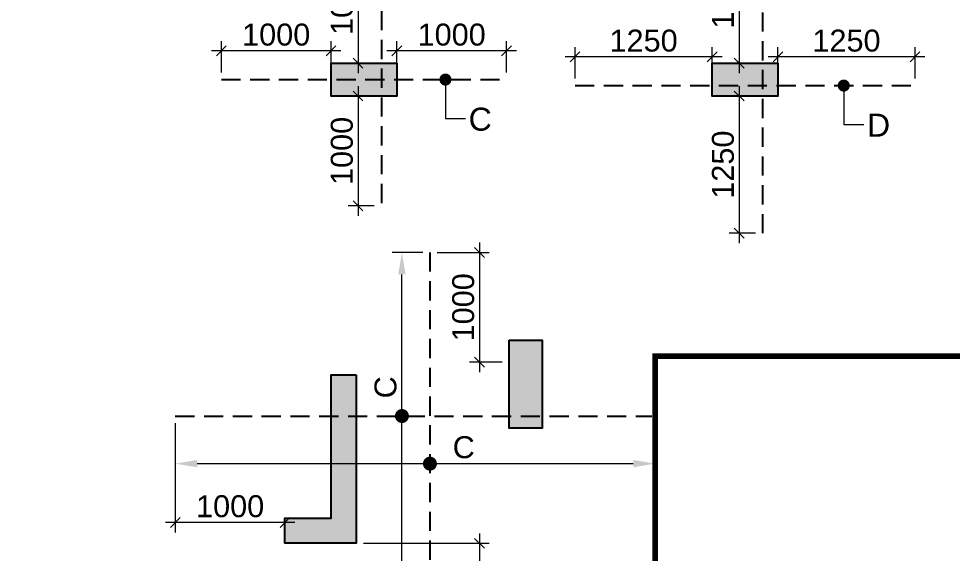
# Model space of a CAD drawing. Header units: millimetres. Extents: x 1123469 to 1883119, y -126924 to 196924.
# Drawn here: x 1482801 to 1491314, y 137598 to 142469 of the extents above; entities that cross this region are included whole.
import ezdxf

# ---------------------------------------------------------------- set-up
doc = ezdxf.new("R2010")
doc.units = ezdxf.units.MM
doc.header["$LTSCALE"] = 500
doc.header["$MEASUREMENT"] = 0
doc.header["$PDMODE"] = 34
doc.linetypes.add('CONTINOUS', pattern=[0])
doc.linetypes.add('HIDDEN', pattern=[0.375, 0.25, -0.125])
doc.layers.get('Defpoints').update_dxf_attribs({"lineweight": 0})
for name, color, linetype, lineweight in [('ARWO', 1, 'Continuous', 18), ('CUT OUT', 1, 'Continuous', 13), ('dim-M', 1, 'Continuous', 15), ('FOOTING', 1, 'Continuous', 15), ('S - SUNK', 251, 'Continuous', 0), ('TOWER COL HATCH', 253, 'Continuous', 20)]:
    doc.layers.add(name, color=color, linetype=linetype, lineweight=lineweight)
for name, color, linetype in [('COL. DIM', 3, 'Continuous'), ('reinf.', 4, 'Continuous'), ('TEXT 1', 1, 'Continuous'), ('TOWER AREA COLUMN.', 6, 'Continuous')]:
    doc.layers.add(name, color=color, linetype=linetype)
doc.styles.add('3mm', font='arial.ttf')
doc.dimstyles.new('PARAMVEER', dxfattribs={"dimtxt": 200, "dimasz": 100, "dimexe": 0, "dimexo": 25, "dimgap": 10, "dimtad": 1, "dimdec": 0, "dimrnd": 5, "dimzin": 0, "dimdsep": 46, "dimtxsty": '3mm', "dimblk": 'OBLIQUE', "dimcen": 0.09, "dimdle": 75, "dimclrd": 1, "dimclre": 1, "dimclrt": 3, "dimadec": 0, "dimazin": 0, "dimtfac": 1, "dimtdec": 0, "dimtmove": 1, "dimatfit": 3, "dimfxl": 100, "dimtolj": 1, "dimtzin": 0, "dimlwd": 18, "dimlwe": 5, "dimarcsym": 0})
doc.dimstyles.new('PARAMVEER BEAM', dxfattribs={"dimtxt": 200, "dimasz": 100, "dimexe": 0, "dimexo": 0, "dimgap": 10, "dimtad": 1, "dimdec": 0, "dimzin": 0, "dimdsep": 46, "dimtxsty": '3mm', "dimblk": 'ARCHTICK', "dimcen": 0.09, "dimdle": 75, "dimclrd": 1, "dimclre": 1, "dimclrt": 3, "dimadec": 0, "dimazin": 0, "dimtfac": 1, "dimtdec": 0, "dimtmove": 1, "dimatfit": 3, "dimfxl": 100, "dimtolj": 1, "dimtzin": 0, "dimlwd": 18, "dimlwe": 5, "dimarcsym": 0})

# ---------------------------------------------------------------- blocks, each defined once
blk = doc.blocks.new('3tgra')
at = {"layer": 'TOWER COL HATCH'}
h = blk.add_hatch(color=253, dxfattribs=at)
h.dxf.hatch_style = 1
h.paths.add_polyline_path([(1388425.6, 79041.7), (1388425.6, 78741.7), (1387825.6, 78741.7), (1387825.6, 79041.7)])
h = blk.add_hatch(color=253, dxfattribs=at)
h.dxf.hatch_style = 1
h.paths.add_polyline_path([(1391900.6, 79041.7), (1391900.6, 78741.7), (1391300.6, 78741.7), (1391300.6, 79041.7)])
h = blk.add_hatch(color=253, dxfattribs=at)
h.dxf.hatch_style = 1
h.paths.add_polyline_path([(1389450.6, 76516.7), (1389750.6, 76516.7), (1389750.6, 75716.7), (1389450.6, 75716.7)])
h = blk.add_hatch(color=253, dxfattribs=at)
h.dxf.hatch_style = 1
h.paths.add_polyline_path([(1388055.6, 76201.6), (1388055.6, 74666.6), (1387405.6, 74666.6), (1387405.6, 74896.6), (1387825.6, 74896.6), (1387825.6, 76201.6)])
at = {"layer": 'TOWER AREA COLUMN.', "color": 4}
for points in [[(1388425.6, 79041.7), (1388425.6, 78741.7), (1387825.6, 78741.7), (1387825.6, 79041.7)], [(1391900.6, 79041.7), (1391900.6, 78741.7), (1391300.6, 78741.7), (1391300.6, 79041.7)], [(1389450.6, 76516.7), (1389750.6, 76516.7), (1389750.6, 75716.7), (1389450.6, 75716.7)]]:
    blk.add_lwpolyline(points, close=True, dxfattribs=at)
blk.add_lwpolyline([(1388055.6, 76201.6), (1388055.6, 74666.6), (1387405.6, 74666.6), (1387405.6, 74896.6), (1387825.6, 74896.6), (1387825.6, 76201.6), (1388055.6, 76201.6)], dxfattribs=at)
blk = doc.blocks.new('_Oblique')
at = {"color": 0, "linetype": 'ByBlock', "lineweight": -2}
blk.add_line((-0.5, -0.5), (0.5, 0.5), dxfattribs=at)
blk = doc.blocks.new('*D332')
at = {"layer": 'COL. DIM', "color": 1, "lineweight": 18, "ltscale": 10, "transparency": 16777216}
blk.add_line((1489370.8, 141854.2), (1489370.8, 140424.2), dxfattribs=at)
at = {"layer": 'COL. DIM', "color": 1, "linetype": 'CONTINOUS', "lineweight": 5, "ltscale": 10, "transparency": 16777216}
for p, q in [((1489518.2, 141764.2), (1489280.8, 141764.2)), ((1489518.2, 140514.2), (1489280.8, 140514.2))]:
    blk.add_line(p, q, dxfattribs=at)
at = {"layer": 'Defpoints', "color": 0, "ltscale": 10, "transparency": 16777216}
for p in [(1489583.2, 141764.2), (1489370.8, 140514.2), (1489583.2, 140514.2)]:
    blk.add_point(p, dxfattribs=at)
at = {"layer": 'COL. DIM', "color": 1, "lineweight": 18, "ltscale": 10, "transparency": 16777216, "xscale": 90, "yscale": 90, "zscale": 90}
for p, rotation in [((1489370.8, 141764.2), 90), ((1489370.8, 140514.2), 270)]:
    blk.add_blockref('_Oblique', p, dxfattribs=dict(at, rotation=rotation))
at = {"layer": 'COL. DIM', "color": 3, "ltscale": 10, "transparency": 16777216, "insert": (1489223.6, 141139.2), "char_height": 200, "attachment_point": 5, "rotation": 90, "style": '3mm'}
blk.add_mtext('\\A1;1250', dxfattribs=at)
blk = doc.blocks.new('*D333')
at = {"layer": 'COL. DIM', "color": 1, "linetype": 'CONTINOUS', "lineweight": 5, "ltscale": 10, "transparency": 16777216}
for p, q in [((1487874.2, 141924.6), (1487874.2, 142211.1)), ((1489124.2, 141924.6), (1489124.2, 142211.1))]:
    blk.add_line(p, q, dxfattribs=at)
at = {"layer": 'COL. DIM', "color": 1, "lineweight": 18, "ltscale": 10, "transparency": 16777216}
blk.add_line((1489214.2, 142121.1), (1487784.2, 142121.1), dxfattribs=at)
at = {"layer": 'Defpoints', "color": 0, "ltscale": 10, "transparency": 16777216}
for p in [(1487874.2, 142121.1), (1487874.2, 141859.6), (1489124.2, 141859.6)]:
    blk.add_point(p, dxfattribs=at)
at = {"layer": 'COL. DIM', "color": 1, "lineweight": 18, "ltscale": 10, "transparency": 16777216, "xscale": 90, "yscale": 90, "zscale": 90, "rotation": 180}
blk.add_blockref('_Oblique', (1487874.2, 142121.1), dxfattribs=at)
at = {"layer": 'COL. DIM', "color": 1, "lineweight": 18, "ltscale": 10, "transparency": 16777216, "xscale": 90, "yscale": 90, "zscale": 90}
blk.add_blockref('_Oblique', (1489124.2, 142121.1), dxfattribs=at)
at = {"layer": 'COL. DIM', "color": 3, "ltscale": 10, "transparency": 16777216, "insert": (1488499.2, 142268.2), "char_height": 200, "attachment_point": 5, "style": '3mm'}
blk.add_mtext('\\A1;1250', dxfattribs=at)
blk = doc.blocks.new('_ArchTick')
at = {"color": 0, "linetype": 'ByBlock', "const_width": 0.15}
blk.add_lwpolyline([(-0.5, -0.5), (0.5, 0.5)], dxfattribs=at)
blk = doc.blocks.new('*D334')
at = {"layer": 'COL. DIM', "color": 1, "linetype": 'CONTINOUS', "lineweight": 5, "ltscale": 10, "transparency": 16777216}
for p, q in [((1489724.2, 141924.6), (1489724.2, 142211.1)), ((1490974.2, 141924.6), (1490974.2, 142211.1))]:
    blk.add_line(p, q, dxfattribs=at)
at = {"layer": 'COL. DIM', "color": 1, "lineweight": 18, "ltscale": 10, "transparency": 16777216}
blk.add_line((1491064.2, 142121.1), (1489634.2, 142121.1), dxfattribs=at)
at = {"layer": 'Defpoints', "color": 0, "ltscale": 10, "transparency": 16777216}
for p in [(1489724.2, 142121.1), (1489724.2, 141859.6), (1490974.2, 141859.6)]:
    blk.add_point(p, dxfattribs=at)
at = {"layer": 'COL. DIM', "color": 1, "lineweight": 18, "ltscale": 10, "transparency": 16777216, "xscale": 90, "yscale": 90, "zscale": 90, "rotation": 180}
blk.add_blockref('_Oblique', (1489724.2, 142121.1), dxfattribs=at)
at = {"layer": 'COL. DIM', "color": 1, "lineweight": 18, "ltscale": 10, "transparency": 16777216, "xscale": 90, "yscale": 90, "zscale": 90}
blk.add_blockref('_Oblique', (1490974.2, 142121.1), dxfattribs=at)
at = {"layer": 'COL. DIM', "color": 3, "ltscale": 10, "transparency": 16777216, "insert": (1490349.2, 142268.2), "char_height": 200, "attachment_point": 5, "style": '3mm'}
blk.add_mtext('\\A1;1250', dxfattribs=at)
blk = doc.blocks.new('*D335')
at = {"layer": 'COL. DIM', "color": 1, "lineweight": 18, "ltscale": 10, "transparency": 16777216}
blk.add_line((1489370.8, 143404.2), (1489370.8, 141974.2), dxfattribs=at)
at = {"layer": 'COL. DIM', "color": 1, "linetype": 'CONTINOUS', "lineweight": 5, "ltscale": 10, "transparency": 16777216}
for p, q in [((1489518.2, 143314.2), (1489280.8, 143314.2)), ((1489518.2, 142064.2), (1489280.8, 142064.2))]:
    blk.add_line(p, q, dxfattribs=at)
at = {"layer": 'Defpoints', "color": 0, "ltscale": 10, "transparency": 16777216}
for p in [(1489583.2, 143314.2), (1489370.8, 142064.2), (1489583.2, 142064.2)]:
    blk.add_point(p, dxfattribs=at)
at = {"layer": 'COL. DIM', "color": 1, "lineweight": 18, "ltscale": 10, "transparency": 16777216, "xscale": 90, "yscale": 90, "zscale": 90}
for p, rotation in [((1489370.8, 143314.2), 90), ((1489370.8, 142064.2), 270)]:
    blk.add_blockref('_Oblique', p, dxfattribs=dict(at, rotation=rotation))
at = {"layer": 'COL. DIM', "color": 3, "ltscale": 10, "transparency": 16777216, "insert": (1489223.6, 142689.2), "char_height": 200, "attachment_point": 5, "rotation": 90, "style": '3mm'}
blk.add_mtext('\\A1;1250', dxfattribs=at)
blk = doc.blocks.new('*D344')
at = {"layer": 'COL. DIM', "color": 1, "lineweight": 18, "ltscale": 10, "transparency": 16777216}
blk.add_line((1485895.7, 141854.2), (1485895.7, 140674.2), dxfattribs=at)
at = {"layer": 'COL. DIM', "color": 1, "linetype": 'CONTINOUS', "lineweight": 5, "ltscale": 10, "transparency": 16777216}
for p, q in [((1486043.1, 141764.2), (1485805.7, 141764.2)), ((1486043.1, 140764.2), (1485805.7, 140764.2))]:
    blk.add_line(p, q, dxfattribs=at)
at = {"layer": 'Defpoints', "color": 0, "ltscale": 10, "transparency": 16777216}
for p in [(1486108.1, 141764.2), (1485895.7, 140764.2), (1486108.1, 140764.2)]:
    blk.add_point(p, dxfattribs=at)
at = {"layer": 'COL. DIM', "color": 1, "lineweight": 18, "ltscale": 10, "transparency": 16777216, "xscale": 90, "yscale": 90, "zscale": 90}
for p, rotation in [((1485895.7, 141764.2), 90), ((1485895.7, 140764.2), 270)]:
    blk.add_blockref('_Oblique', p, dxfattribs=dict(at, rotation=rotation))
at = {"layer": 'COL. DIM', "color": 3, "ltscale": 10, "transparency": 16777216, "insert": (1485748.6, 141264.2), "char_height": 200, "attachment_point": 5, "rotation": 90, "style": '3mm'}
blk.add_mtext('\\A1;1000', dxfattribs=at)
blk = doc.blocks.new('*D345')
at = {"layer": 'COL. DIM', "color": 1, "linetype": 'CONTINOUS', "lineweight": 5, "ltscale": 10, "transparency": 16777216}
for p, q in [((1484649.2, 141979.2), (1484649.2, 142265.8)), ((1485649.2, 141979.2), (1485649.2, 142265.8))]:
    blk.add_line(p, q, dxfattribs=at)
at = {"layer": 'COL. DIM', "color": 1, "lineweight": 18, "ltscale": 10, "transparency": 16777216}
blk.add_line((1485739.2, 142175.8), (1484559.2, 142175.8), dxfattribs=at)
at = {"layer": 'Defpoints', "color": 0, "ltscale": 10, "transparency": 16777216}
for p in [(1484649.2, 142175.8), (1484649.2, 141914.2), (1485649.2, 141914.2)]:
    blk.add_point(p, dxfattribs=at)
at = {"layer": 'COL. DIM', "color": 1, "lineweight": 18, "ltscale": 10, "transparency": 16777216, "xscale": 90, "yscale": 90, "zscale": 90, "rotation": 180}
blk.add_blockref('_Oblique', (1484649.2, 142175.8), dxfattribs=at)
at = {"layer": 'COL. DIM', "color": 1, "lineweight": 18, "ltscale": 10, "transparency": 16777216, "xscale": 90, "yscale": 90, "zscale": 90}
blk.add_blockref('_Oblique', (1485649.2, 142175.8), dxfattribs=at)
at = {"layer": 'COL. DIM', "color": 3, "ltscale": 10, "transparency": 16777216, "insert": (1485149.2, 142322.9), "char_height": 200, "attachment_point": 5, "style": '3mm'}
blk.add_mtext('\\A1;1000', dxfattribs=at)
blk = doc.blocks.new('*D346')
at = {"layer": 'COL. DIM', "color": 1, "linetype": 'CONTINOUS', "lineweight": 5, "ltscale": 10, "transparency": 16777216}
for p, q in [((1486249.2, 141979.2), (1486249.2, 142265.8)), ((1487249.2, 141979.2), (1487249.2, 142265.8))]:
    blk.add_line(p, q, dxfattribs=at)
at = {"layer": 'COL. DIM', "color": 1, "lineweight": 18, "ltscale": 10, "transparency": 16777216}
blk.add_line((1487339.2, 142175.8), (1486159.2, 142175.8), dxfattribs=at)
at = {"layer": 'Defpoints', "color": 0, "ltscale": 10, "transparency": 16777216}
for p in [(1486249.2, 142175.8), (1486249.2, 141914.2), (1487249.2, 141914.2)]:
    blk.add_point(p, dxfattribs=at)
at = {"layer": 'COL. DIM', "color": 1, "lineweight": 18, "ltscale": 10, "transparency": 16777216, "xscale": 90, "yscale": 90, "zscale": 90, "rotation": 180}
blk.add_blockref('_Oblique', (1486249.2, 142175.8), dxfattribs=at)
at = {"layer": 'COL. DIM', "color": 1, "lineweight": 18, "ltscale": 10, "transparency": 16777216, "xscale": 90, "yscale": 90, "zscale": 90}
blk.add_blockref('_Oblique', (1487249.2, 142175.8), dxfattribs=at)
at = {"layer": 'COL. DIM', "color": 3, "ltscale": 10, "transparency": 16777216, "insert": (1486749.2, 142322.9), "char_height": 200, "attachment_point": 5, "style": '3mm'}
blk.add_mtext('\\A1;1000', dxfattribs=at)
blk = doc.blocks.new('*D347')
at = {"layer": 'COL. DIM', "color": 1, "lineweight": 18, "ltscale": 10, "transparency": 16777216}
blk.add_line((1485895.7, 143154.2), (1485895.7, 141974.2), dxfattribs=at)
at = {"layer": 'COL. DIM', "color": 1, "linetype": 'CONTINOUS', "lineweight": 5, "ltscale": 10, "transparency": 16777216}
for p, q in [((1486043.1, 143064.2), (1485805.7, 143064.2)), ((1486043.1, 142064.2), (1485805.7, 142064.2))]:
    blk.add_line(p, q, dxfattribs=at)
at = {"layer": 'Defpoints', "color": 0, "ltscale": 10, "transparency": 16777216}
for p in [(1486108.1, 143064.2), (1485895.7, 142064.2), (1486108.1, 142064.2)]:
    blk.add_point(p, dxfattribs=at)
at = {"layer": 'COL. DIM', "color": 1, "lineweight": 18, "ltscale": 10, "transparency": 16777216, "xscale": 90, "yscale": 90, "zscale": 90}
for p, rotation in [((1485895.7, 143064.2), 90), ((1485895.7, 142064.2), 270)]:
    blk.add_blockref('_Oblique', p, dxfattribs=dict(at, rotation=rotation))
at = {"layer": 'COL. DIM', "color": 3, "ltscale": 10, "transparency": 16777216, "insert": (1485748.6, 142631.7), "char_height": 200, "attachment_point": 5, "rotation": 90, "style": '3mm'}
blk.add_mtext('\\A1;1000', dxfattribs=at)
blk = doc.blocks.new('*D348')
at = {"layer": 'COL. DIM', "color": 1, "lineweight": 18, "ltscale": 10, "transparency": 16777216}
blk.add_line((1487002.5, 137779), (1487002.5, 136599), dxfattribs=at)
at = {"layer": 'COL. DIM', "color": 1, "linetype": 'CONTINOUS', "lineweight": 5, "ltscale": 10, "transparency": 16777216}
for p, q in [((1485944.2, 137689), (1487092.5, 137689)), ((1486616, 136689), (1487092.5, 136689))]:
    blk.add_line(p, q, dxfattribs=at)
at = {"layer": 'Defpoints', "color": 0, "ltscale": 10, "transparency": 16777216}
for p in [(1485879.2, 137689), (1486551, 136689), (1487002.5, 136689)]:
    blk.add_point(p, dxfattribs=at)
at = {"layer": 'COL. DIM', "color": 1, "lineweight": 18, "ltscale": 10, "transparency": 16777216, "xscale": 90, "yscale": 90, "zscale": 90}
for p, rotation in [((1487002.5, 137689), 90), ((1487002.5, 136689), 270)]:
    blk.add_blockref('_Oblique', p, dxfattribs=dict(at, rotation=rotation))
at = {"layer": 'COL. DIM', "color": 3, "ltscale": 10, "transparency": 16777216, "insert": (1486855.4, 137189), "char_height": 200, "attachment_point": 5, "rotation": 90, "style": '3mm'}
blk.add_mtext('\\A1;1000', dxfattribs=at)
blk = doc.blocks.new('*D349')
at = {"layer": 'COL. DIM', "color": 1, "linetype": 'CONTINOUS', "lineweight": 5, "ltscale": 10, "transparency": 16777216}
for p, q in [((1484229.2, 138783.7), (1484229.2, 137788.5)), ((1485229.2, 137854), (1485229.2, 137788.5))]:
    blk.add_line(p, q, dxfattribs=at)
at = {"layer": 'COL. DIM', "color": 1, "lineweight": 18, "ltscale": 10, "transparency": 16777216}
blk.add_line((1485319.2, 137878.5), (1484139.2, 137878.5), dxfattribs=at)
at = {"layer": 'Defpoints', "color": 0, "ltscale": 10, "transparency": 16777216}
for p in [(1484229.2, 138848.7), (1485229.2, 137919), (1484229.2, 137878.5)]:
    blk.add_point(p, dxfattribs=at)
at = {"layer": 'COL. DIM', "color": 1, "lineweight": 18, "ltscale": 10, "transparency": 16777216, "xscale": 90, "yscale": 90, "zscale": 90, "rotation": 180}
blk.add_blockref('_Oblique', (1484229.2, 137878.5), dxfattribs=at)
at = {"layer": 'COL. DIM', "color": 1, "lineweight": 18, "ltscale": 10, "transparency": 16777216, "xscale": 90, "yscale": 90, "zscale": 90}
blk.add_blockref('_Oblique', (1485229.2, 137878.5), dxfattribs=at)
at = {"layer": 'COL. DIM', "color": 3, "ltscale": 10, "transparency": 16777216, "insert": (1484729.2, 138025.6), "char_height": 200, "attachment_point": 5, "style": '3mm'}
blk.add_mtext('\\A1;1000', dxfattribs=at)
blk = doc.blocks.new('*D350')
at = {"layer": 'COL. DIM', "color": 1, "lineweight": 18, "ltscale": 10, "transparency": 16777216}
blk.add_line((1487002.5, 140429.2), (1487002.5, 139249.2), dxfattribs=at)
at = {"layer": 'COL. DIM', "color": 1, "linetype": 'CONTINOUS', "lineweight": 5, "ltscale": 10, "transparency": 16777216}
for p, q in [((1486616, 140339.2), (1487092.5, 140339.2)), ((1487209.2, 139339.2), (1486912.5, 139339.2))]:
    blk.add_line(p, q, dxfattribs=at)
at = {"layer": 'Defpoints', "color": 0, "ltscale": 10, "transparency": 16777216}
for p in [(1486551, 140339.2), (1487002.5, 139339.2), (1487274.2, 139339.2)]:
    blk.add_point(p, dxfattribs=at)
at = {"layer": 'COL. DIM', "color": 1, "lineweight": 18, "ltscale": 10, "transparency": 16777216, "xscale": 90, "yscale": 90, "zscale": 90}
for p, rotation in [((1487002.5, 140339.2), 90), ((1487002.5, 139339.2), 270)]:
    blk.add_blockref('_Oblique', p, dxfattribs=dict(at, rotation=rotation))
at = {"layer": 'COL. DIM', "color": 3, "ltscale": 10, "transparency": 16777216, "insert": (1486855.4, 139839.2), "char_height": 200, "attachment_point": 5, "rotation": 90, "style": '3mm'}
blk.add_mtext('\\A1;1000', dxfattribs=at)
blk = doc.blocks.new('*D351')
at = {"layer": 'COL. DIM', "color": 1, "linetype": 'CONTINOUS', "lineweight": 5, "ltscale": 10, "transparency": 16777216}
for p, q in [((1484229.2, 138592.9), (1484229.2, 138324.9)), ((1488604.2, 138592.9), (1488604.2, 138324.9))]:
    blk.add_line(p, q, dxfattribs=at)
at = {"layer": 'COL. DIM', "color": 1, "lineweight": 18, "ltscale": 10, "transparency": 16777216}
blk.add_line((1484429.2, 138414.9), (1488404.2, 138414.9), dxfattribs=at)
at = {"layer": 'COL. DIM', "color": 1, "ltscale": 10, "transparency": 16777216}
for points in [[(1484429.2, 138448.2), (1484429.2, 138381.6), (1484229.2, 138414.9)], [(1488404.2, 138448.2), (1488404.2, 138381.6), (1488604.2, 138414.9)]]:
    blk.add_solid(points, dxfattribs=at)
at = {"layer": 'Defpoints', "color": 0, "ltscale": 10, "transparency": 16777216}
for p in [(1484229.2, 138657.9), (1488604.2, 138657.9), (1488604.2, 138414.9)]:
    blk.add_point(p, dxfattribs=at)
at = {"layer": 'COL. DIM', "color": 3, "ltscale": 10, "transparency": 16777216, "insert": (1486859.4, 138563.3), "char_height": 200, "attachment_point": 5, "style": '3mm'}
blk.add_mtext('\\A1;C ', dxfattribs=at)
blk = doc.blocks.new('*D352')
at = {"layer": 'COL. DIM', "color": 1, "linetype": 'CONTINOUS', "lineweight": 5, "ltscale": 10, "transparency": 16777216}
for p, q in [((1486486, 140339.2), (1486205.5, 140339.2)), ((1486486, 136689), (1486205.5, 136689))]:
    blk.add_line(p, q, dxfattribs=at)
at = {"layer": 'COL. DIM', "color": 1, "lineweight": 18, "ltscale": 10, "transparency": 16777216}
blk.add_line((1486295.5, 136889), (1486295.5, 140139.2), dxfattribs=at)
at = {"layer": 'COL. DIM', "color": 1, "ltscale": 10, "transparency": 16777216}
for points in [[(1486262.2, 140139.2), (1486328.9, 140139.2), (1486295.5, 140339.2)], [(1486262.2, 136889), (1486328.9, 136889), (1486295.5, 136689)]]:
    blk.add_solid(points, dxfattribs=at)
at = {"layer": 'Defpoints', "color": 0, "ltscale": 10, "transparency": 16777216}
for p in [(1486295.5, 140339.2), (1486551, 140339.2), (1486551, 136689)]:
    blk.add_point(p, dxfattribs=at)
at = {"layer": 'COL. DIM', "color": 3, "ltscale": 10, "transparency": 16777216, "insert": (1486147.1, 139110.4), "char_height": 200, "attachment_point": 5, "rotation": 90, "style": '3mm'}
blk.add_mtext('\\A1;C ', dxfattribs=at)
blk = doc.blocks.new('*D2624')
at = {"layer": 'COL. DIM', "color": 1, "linetype": 'CONTINOUS', "lineweight": 5, "ltscale": 10, "transparency": 16777216}
for p, q in [((1726903.3, 142855.3), (1726903.3, 142349.5)), ((1727203.3, 141672.5), (1727203.3, 142529.5))]:
    blk.add_line(p, q, dxfattribs=at)
at = {"layer": 'COL. DIM', "color": 1, "lineweight": 18, "ltscale": 10, "transparency": 16777216}
blk.add_line((1726813.3, 142439.5), (1727293.3, 142439.5), dxfattribs=at)
at = {"layer": 'Defpoints', "color": 0, "ltscale": 10, "transparency": 16777216}
for p in [(1726903.3, 142920.3), (1727203.3, 142439.5), (1727203.3, 141607.5), (1405055.6, 139394.2), (1364890.6, 126979.3), (1364890.6, 124332.9)]:
    blk.add_point(p, dxfattribs=at)
at = {"layer": 'S - SUNK', "color": 1, "lineweight": 18, "ltscale": 10, "transparency": 16777216}
blk.add_line((1405130.6, 124332.9), (1364815.6, 124332.9), dxfattribs=at)
at = {"layer": 'S - SUNK', "color": 1, "lineweight": 5, "ltscale": 10, "transparency": 16777216}
for p, q in [((1364890.6, 124333.1), (1364890.6, 124332.9)), ((1405055.6, 124333.1), (1405055.6, 124332.9))]:
    blk.add_line(p, q, dxfattribs=at)
at = {"layer": 'COL. DIM', "color": 1, "lineweight": 18, "ltscale": 10, "transparency": 16777216, "xscale": 90, "yscale": 90, "zscale": 90, "rotation": 180}
blk.add_blockref('_Oblique', (1726903.3, 142439.5), dxfattribs=at)
at = {"layer": 'COL. DIM', "color": 1, "lineweight": 18, "ltscale": 10, "transparency": 16777216, "xscale": 90, "yscale": 90, "zscale": 90}
blk.add_blockref('_Oblique', (1727203.3, 142439.5), dxfattribs=at)
at = {"layer": 'S - SUNK', "color": 1, "lineweight": 18, "ltscale": 10, "transparency": 16777216, "xscale": 100, "yscale": 100, "zscale": 100, "rotation": 180}
blk.add_blockref('_Oblique', (1364890.6, 124332.9), dxfattribs=at)
at = {"layer": 'S - SUNK', "color": 1, "lineweight": 18, "ltscale": 10, "transparency": 16777216, "xscale": 100, "yscale": 100, "zscale": 100}
blk.add_blockref('_Oblique', (1405055.6, 124332.9), dxfattribs=at)
at = {"layer": 'COL. DIM', "color": 3, "ltscale": 10, "transparency": 16777216, "insert": (1727053.3, 142586.6), "char_height": 200, "attachment_point": 5, "style": '3mm'}
blk.add_mtext('\\A1;300', dxfattribs=at)
at = {"layer": 'S - SUNK', "color": 3, "ltscale": 10, "transparency": 16777216, "insert": (1384973.1, 124445), "char_height": 200, "attachment_point": 5, "style": '3mm'}
blk.add_mtext('\\A1;40165', dxfattribs=at)
blk = doc.blocks.new('*D2625')
at = {"layer": 'COL. DIM', "color": 1, "lineweight": 18, "ltscale": 10, "transparency": 16777216}
blk.add_line((1725455.6, 141997.5), (1725455.6, 141517.5), dxfattribs=at)
at = {"layer": 'COL. DIM', "color": 1, "linetype": 'CONTINOUS', "lineweight": 5, "ltscale": 10, "transparency": 16777216}
for p, q in [((1725012.2, 141907.5), (1725545.6, 141907.5)), ((1724393.3, 141607.5), (1725545.6, 141607.5))]:
    blk.add_line(p, q, dxfattribs=at)
at = {"layer": 'Defpoints', "color": 0, "ltscale": 10, "transparency": 16777216}
for p in [(1358872.1, 158914.1), (1431760.6, 158914.1), (1724947.2, 141907.5), (1724328.3, 141607.5), (1725455.6, 141607.5), (1442850.6, 126979.3)]:
    blk.add_point(p, dxfattribs=at)
at = {"layer": 'S - SUNK', "color": 1, "lineweight": 18, "ltscale": 10, "transparency": 16777216}
blk.add_line((1358872.1, 126904.3), (1358872.1, 158989.1), dxfattribs=at)
at = {"layer": 'S - SUNK', "color": 1, "lineweight": 5, "ltscale": 10, "transparency": 16777216}
for p, q in [((1358872.3, 158914.1), (1358872.1, 158914.1)), ((1358872.3, 126979.3), (1358872.1, 126979.3))]:
    blk.add_line(p, q, dxfattribs=at)
at = {"layer": 'COL. DIM', "color": 1, "lineweight": 18, "ltscale": 10, "transparency": 16777216, "xscale": 90, "yscale": 90, "zscale": 90}
for p, rotation in [((1725455.6, 141907.5), 90), ((1725455.6, 141607.5), 270)]:
    blk.add_blockref('_Oblique', p, dxfattribs=dict(at, rotation=rotation))
at = {"layer": 'S - SUNK', "color": 1, "lineweight": 18, "ltscale": 10, "transparency": 16777216, "xscale": 100, "yscale": 100, "zscale": 100}
for p, rotation in [((1358872.1, 158914.1), 90), ((1358872.1, 126979.3), 270)]:
    blk.add_blockref('_Oblique', p, dxfattribs=dict(at, rotation=rotation))
at = {"layer": 'COL. DIM', "color": 3, "ltscale": 10, "transparency": 16777216, "insert": (1725308.4, 141757.5), "char_height": 200, "attachment_point": 5, "rotation": 90, "style": '3mm'}
blk.add_mtext('\\A1;300', dxfattribs=at)
at = {"layer": 'S - SUNK', "color": 3, "ltscale": 10, "transparency": 16777216, "insert": (1358759.9, 142946.7), "char_height": 200, "attachment_point": 5, "rotation": 90, "style": '3mm'}
blk.add_mtext('\\A1;31935', dxfattribs=at)
blk = doc.blocks.new('*D2626')
at = {"layer": 'COL. DIM', "color": 1, "linetype": 'CONTINOUS', "lineweight": 5, "ltscale": 10, "transparency": 16777216}
for p, q in [((1716598.3, 143871.7), (1716598.3, 143375.6)), ((1716298.3, 143802.5), (1716298.3, 143375.6))]:
    blk.add_line(p, q, dxfattribs=at)
at = {"layer": 'COL. DIM', "color": 1, "lineweight": 18, "ltscale": 10, "transparency": 16777216}
for p, q in [((1716688.3, 143465.6), (1716208.3, 143465.6)), ((1717247, 143465.6), (1716598.3, 143465.6))]:
    blk.add_line(p, q, dxfattribs=at)
at = {"layer": 'Defpoints', "color": 0, "ltscale": 10, "transparency": 16777216}
for p in [(1716598.3, 143936.7), (1716298.3, 143867.5), (1716298.3, 143465.6), (1390780.6, 139394.2), (1405055.6, 139394.2), (1405055.6, 138200.6)]:
    blk.add_point(p, dxfattribs=at)
at = {"layer": 'S - SUNK', "color": 1, "lineweight": 18, "ltscale": 10, "transparency": 16777216}
blk.add_line((1390705.6, 138200.6), (1405130.6, 138200.6), dxfattribs=at)
at = {"layer": 'S - SUNK', "color": 1, "lineweight": 5, "ltscale": 10, "transparency": 16777216}
for p, q in [((1390780.6, 138200.7), (1390780.6, 138200.6)), ((1405055.6, 138200.7), (1405055.6, 138200.6))]:
    blk.add_line(p, q, dxfattribs=at)
at = {"layer": 'COL. DIM', "color": 1, "lineweight": 18, "ltscale": 10, "transparency": 16777216, "xscale": 90, "yscale": 90, "zscale": 90, "rotation": 180}
blk.add_blockref('_Oblique', (1716298.3, 143465.6), dxfattribs=at)
at = {"layer": 'COL. DIM', "color": 1, "lineweight": 18, "ltscale": 10, "transparency": 16777216, "xscale": 90, "yscale": 90, "zscale": 90}
blk.add_blockref('_Oblique', (1716598.3, 143465.6), dxfattribs=at)
at = {"layer": 'S - SUNK', "color": 1, "lineweight": 18, "ltscale": 10, "transparency": 16777216, "xscale": 100, "yscale": 100, "zscale": 100, "rotation": 180}
blk.add_blockref('_Oblique', (1390780.6, 138200.6), dxfattribs=at)
at = {"layer": 'S - SUNK', "color": 1, "lineweight": 18, "ltscale": 10, "transparency": 16777216, "xscale": 100, "yscale": 100, "zscale": 100}
blk.add_blockref('_Oblique', (1405055.6, 138200.6), dxfattribs=at)
at = {"layer": 'COL. DIM', "color": 3, "ltscale": 10, "transparency": 16777216, "insert": (1716981.5, 143612.8), "char_height": 200, "attachment_point": 5, "style": '3mm'}
blk.add_mtext('\\A1;300', dxfattribs=at)
at = {"layer": 'S - SUNK', "color": 3, "ltscale": 10, "transparency": 16777216, "insert": (1397918.1, 138312.7), "char_height": 200, "attachment_point": 5, "style": '3mm'}
blk.add_mtext('\\A1;14275', dxfattribs=at)
blk = doc.blocks.new('*D3556')
at = {"layer": 'COL. DIM', "color": 1, "lineweight": 18, "ltscale": 10, "transparency": 16777216}
blk.add_line((1817173.9, 134747.8), (1817173.9, 133597.8), dxfattribs=at)
at = {"layer": 'COL. DIM', "color": 1, "linetype": 'CONTINOUS', "lineweight": 5, "ltscale": 10, "transparency": 16777216}
for p, q in [((1817863.7, 134657.8), (1817083.9, 134657.8)), ((1816402.2, 133687.8), (1817263.9, 133687.8))]:
    blk.add_line(p, q, dxfattribs=at)
at = {"layer": 'Defpoints', "color": 0, "ltscale": 10, "transparency": 16777216}
for p in [(1417087.7, 156599.2), (1417240.6, 156599.2), (1417240.6, 155194.2), (1817928.7, 134657.8), (1816337.2, 133687.8), (1817173.9, 133687.8)]:
    blk.add_point(p, dxfattribs=at)
at = {"layer": 'S - SUNK', "color": 1, "lineweight": 18, "ltscale": 10, "transparency": 16777216}
blk.add_line((1417087.7, 155119.2), (1417087.7, 156674.2), dxfattribs=at)
at = {"layer": 'S - SUNK', "color": 1, "lineweight": 5, "ltscale": 10, "transparency": 16777216}
for p, q in [((1417087.8, 156599.2), (1417087.7, 156599.2)), ((1417087.8, 155194.2), (1417087.7, 155194.2))]:
    blk.add_line(p, q, dxfattribs=at)
at = {"layer": 'COL. DIM', "color": 1, "lineweight": 18, "ltscale": 10, "transparency": 16777216, "xscale": 90, "yscale": 90, "zscale": 90}
for p, rotation in [((1817173.9, 134657.8), 90), ((1817173.9, 133687.8), 270)]:
    blk.add_blockref('_Oblique', p, dxfattribs=dict(at, rotation=rotation))
at = {"layer": 'S - SUNK', "color": 1, "lineweight": 18, "ltscale": 10, "transparency": 16777216, "xscale": 100, "yscale": 100, "zscale": 100}
for p, rotation in [((1417087.7, 156599.2), 90), ((1417087.7, 155194.2), 270)]:
    blk.add_blockref('_Oblique', p, dxfattribs=dict(at, rotation=rotation))
at = {"layer": 'COL. DIM', "color": 3, "ltscale": 10, "transparency": 16777216, "insert": (1817026.8, 134172.8), "char_height": 200, "attachment_point": 5, "rotation": 90, "style": '3mm'}
blk.add_mtext('\\A1;970', dxfattribs=at)
at = {"layer": 'S - SUNK', "color": 3, "ltscale": 10, "transparency": 16777216, "insert": (1416975.6, 155896.7), "char_height": 200, "attachment_point": 5, "rotation": 90, "style": '3mm'}
blk.add_mtext('\\A1;1405', dxfattribs=at)

msp = doc.modelspace()

# ---------------------------------------------------------------- linework, layer by layer
at = {"layer": 'dim-M', "color": 4, "ltscale": 10, "const_width": 63.8}
for points in [[(1486263.7, 138848.7, 1), (1486327.4, 138848.7, 1)], [(1486519.1, 138414.9, 1), (1486582.8, 138414.9, 1)]]:
    msp.add_lwpolyline(points, format="xyb", close=True, dxfattribs=at)
at = {"layer": 'FOOTING', "color": 3, "ltscale": 10, "const_width": 50}
msp.add_lwpolyline([(1514784.2, 139394.2), (1488604.2, 139394.2), (1488604.2, 126979.3), (1480049.2, 126979.3), (1480049.2, 126464.3), (1471269.2, 126464.3), (1471269.2, 126979.3), (1462714.2, 126979.3), (1462714.2, 148629.4), (1473804.2, 148629.4), (1473804.2, 158914.1), (1482679.2, 158914.1), (1482679.2, 157414.1), (1486629.2, 157414.1), (1486629.2, 156599.2), (1488324.2, 156599.2), (1488324.2, 155194.2), (1515064.2, 155194.2)], dxfattribs=at)
at = {"layer": 'reinf.', "color": 4, "linetype": 'HIDDEN', "ltscale": 1.4}
for p, q in [((1489583.2, 143314.2), (1489583.2, 140514.2)), ((1486108.1, 143064.2), (1486108.1, 140764.2)), ((1484649.2, 141914.2), (1487249.2, 141914.2)), ((1487874.2, 141859.6), (1490974.2, 141859.6)), ((1486551, 140339.2), (1486551, 136689)), ((1484229.2, 138848.7), (1488574.2, 138848.7))]:
    msp.add_line(p, q, dxfattribs=at)

# ---------------------------------------------------------------- block references
at = {"layer": 'CUT OUT', "color": 4}
msp.add_blockref('3tgra', (97823.6, 63022.5), dxfattribs=at)

# ---------------------------------------------------------------- texts
at = {"layer": 'TEXT 1', "color": 2, "linetype": 'ByBlock', "style": '3mm'}
for s, p in [('C', (1486903.7, 141448.7, -0.1)), ('D', (1490535.5, 141394, -0.1))]:
    msp.add_text(s, height=210, dxfattribs=at).set_placement(p)

# ---------------------------------------------------------------- dimensions: what is measured, and where the dimension line sits
at = {"layer": 'COL. DIM', "color": 6, "ltscale": 10}
for base, p1, p2, angle, picture, middle in [((1725455.6, 141607.5), (1724947.2, 141907.5), (1724328.3, 141607.5), 90, '*D2625', (1725455.6, 141757.5)), ((1716298.3, 143465.6), (1716598.3, 143936.7), (1716298.3, 143867.5), 180, '*D2626', (1716981.5, 143465.6)), ((1485895.7, 142064.2), (1486108.1, 143064.2), (1486108.1, 142064.2), 90, '*D347', (1485895.7, 142631.7)), ((1484649.2, 142175.8), (1485649.2, 141914.2), (1484649.2, 141914.2), 180, '*D345', (1485149.2, 142175.8)), ((1487874.2, 142121.1), (1489124.2, 141859.6), (1487874.2, 141859.6), 180, '*D333', (1488499.2, 142121.1)), ((1484229.2, 137878.5), (1485229.2, 137919), (1484229.2, 138848.7), 180, '*D349', (1484729.2, 137878.5))]:
    dim = msp.add_linear_dim(base=base, p1=p1, p2=p2, angle=angle, dimstyle='PARAMVEER', override={"dimasz": 90, "dimexe": 90, "dimexo": 65, "dimgap": 45, "dimpost": '\\X', "dimdle": 90, "dimfxl": 0.18, "dimarcsym": 1}, dxfattribs=at)
    dim.commit()
    dim.dimension.update_dxf_attribs({"geometry": picture, "text_midpoint": middle, "dimtype": 160})
for base, p1, p2, angle, picture, middle in [((1817173.9, 133687.8), (1817928.7, 134657.8), (1816337.2, 133687.8), 90, '*D3556', (1817026.8, 134172.8)), ((1489370.8, 142064.2), (1489583.2, 143314.2), (1489583.2, 142064.2), 90, '*D335', (1489223.6, 142689.2)), ((1486249.2, 142175.8), (1487249.2, 141914.2), (1486249.2, 141914.2), 180, '*D346', (1486749.2, 142322.9)), ((1489724.2, 142121.1), (1490974.2, 141859.6), (1489724.2, 141859.6), 180, '*D334', (1490349.2, 142268.2)), ((1485895.7, 140764.2), (1486108.1, 141764.2), (1486108.1, 140764.2), 90, '*D344', (1485748.6, 141264.2)), ((1489370.8, 140514.2), (1489583.2, 141764.2), (1489583.2, 140514.2), 90, '*D332', (1489223.6, 141139.2)), ((1487002.5, 139339.2), (1486551, 140339.2), (1487274.2, 139339.2), 90, '*D350', (1486855.4, 139839.2)), ((1487002.5, 136689), (1485879.2, 137689), (1486551, 136689), 90, '*D348', (1486855.4, 137189))]:
    dim = msp.add_linear_dim(base=base, p1=p1, p2=p2, angle=angle, dimstyle='PARAMVEER', override={"dimasz": 90, "dimexe": 90, "dimexo": 65, "dimgap": 45, "dimpost": '\\X', "dimdle": 90, "dimfxl": 0.18, "dimarcsym": 1}, dxfattribs=at)
    dim.commit()
    dim.dimension.update_dxf_attribs({"geometry": picture, "text_midpoint": middle})
dim = msp.add_linear_dim(base=(1727203.3, 142439.5), p1=(1726903.3, 142920.3), p2=(1727203.3, 141607.5), dimstyle='PARAMVEER', override={"dimasz": 90, "dimexe": 90, "dimexo": 65, "dimgap": 45, "dimpost": '\\X', "dimdle": 90, "dimfxl": 0.18, "dimarcsym": 1}, dxfattribs=at)
dim.commit()
dim.dimension.update_dxf_attribs({"geometry": '*D2624', "text_midpoint": (1727053.3, 142439.5), "dimtype": 160})
dim = msp.add_linear_dim(base=(1486295.5, 140339.2), p1=(1486551, 136689), p2=(1486551, 140339.2), angle=90, text='C ', dimstyle='PARAMVEER', override={"dimasz": 200, "dimexe": 90, "dimexo": 65, "dimgap": 45, "dimpost": '\\X', "dimsah": 1, "dimdle": 90, "dimfxl": 0.18, "dimarcsym": 1}, dxfattribs=at)
dim.commit()
dim.dimension.update_dxf_attribs({"geometry": '*D352', "text_midpoint": (1486295.5, 139110.4), "dimtype": 160})
dim = msp.add_linear_dim(base=(1488604.2, 138414.9), p1=(1484229.2, 138657.9), p2=(1488604.2, 138657.9), text='C ', dimstyle='PARAMVEER', override={"dimasz": 200, "dimexe": 90, "dimexo": 65, "dimgap": 45, "dimpost": '\\X', "dimsah": 1, "dimdle": 90, "dimfxl": 0.18, "dimarcsym": 1}, dxfattribs=at)
dim.commit()
dim.dimension.update_dxf_attribs({"geometry": '*D351', "text_midpoint": (1486859.4, 138414.9), "dimtype": 160})
at = {"layer": 'S - SUNK', "color": 4, "ltscale": 10}
for base, p1, p2, picture, middle in [((1358872.1, 158914.1), (1442850.6, 126979.3), (1431760.6, 158914.1), '*D2625', (1358759.9, 142946.7)), ((1417087.7, 156599.2), (1417240.6, 155194.2), (1417240.6, 156599.2), '*D3556', (1416975.6, 155896.7))]:
    dim = msp.add_linear_dim(base=base, p1=p1, p2=p2, angle=90, dimstyle='PARAMVEER', override={"dimpost": '\\X', "dimfxl": 0.15, "dimfxlon": 1, "dimarcsym": 1}, dxfattribs=at)
    dim.commit()
    dim.dimension.update_dxf_attribs({"geometry": picture, "text_midpoint": middle})
for base, p1, p2, picture, middle in [((1405055.6, 138200.6), (1390780.6, 139394.2), (1405055.6, 139394.2), '*D2626', (1397918.1, 138312.7)), ((1364890.6, 124332.9), (1405055.6, 139394.2), (1364890.6, 126979.3), '*D2624', (1384973.1, 124445))]:
    dim = msp.add_linear_dim(base=base, p1=p1, p2=p2, dimstyle='PARAMVEER', override={"dimpost": '\\X', "dimfxl": 0.15, "dimfxlon": 1, "dimarcsym": 1}, dxfattribs=at)
    dim.commit()
    dim.dimension.update_dxf_attribs({"geometry": picture, "text_midpoint": middle})

# ---------------------------------------------------------------- leaders
at = {"layer": 'ARWO', "color": 1}
for points in [[(1486692.5, 141914.2), (1486692.5, 141559.5), (1486874.9, 141559.5)], [(1490324.3, 141859.6), (1490324.3, 141504.9), (1490506.7, 141504.9)]]:
    msp.add_leader(points, dimstyle='PARAMVEER BEAM', override={"dimasz": 110, "dimtad": 0, "dimldrblk": 'Dot', "dimfxl": 0, "dimarcsym": 1}, dxfattribs=at)

doc.saveas('drawing.dxf')
